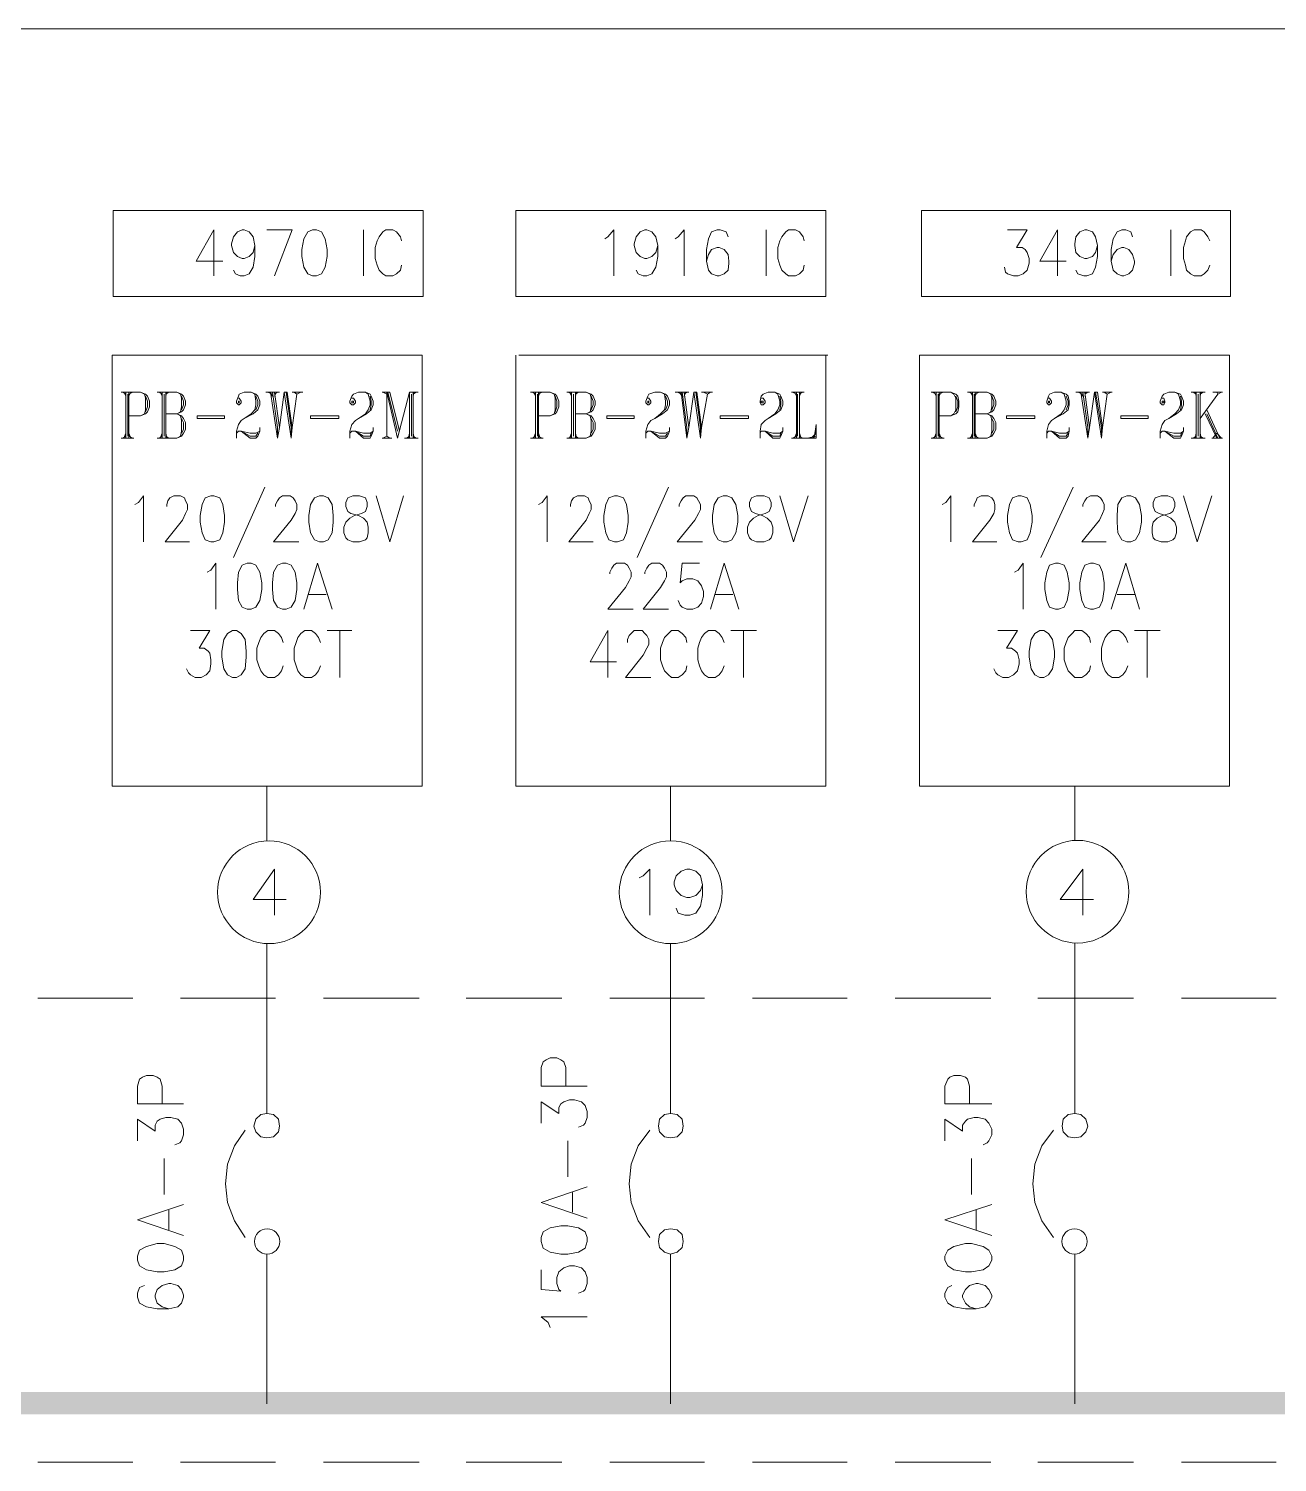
# Model space of a CAD drawing. Header units: inches. Extents: x 0.9 to 46, y 0.8 to 32.4.
# Drawn here: x 5.384 to 7.513, y 14.145 to 16.59 of the extents above; entities that cross this region are included whole.
import ezdxf

# ---------------------------------------------------------------- set-up
doc = ezdxf.new("R2010")
doc.units = ezdxf.units.IN
doc.header["$MEASUREMENT"] = 0
doc.layers.add('PDF_Geometry', color=7, linetype='Continuous')
doc.layers.add('PDF_Solid Fills', color=7, linetype='Continuous')

msp = doc.modelspace()

# ---------------------------------------------------------------- linework, layer by layer
at = {"layer": 'PDF_Geometry', "color": 8, "lineweight": 20, "true_color": 0x808080}
msp.add_lwpolyline([(41.7374, 16.5897), (2.7, 16.5897)], dxfattribs=at)
at = {"layer": 'PDF_Geometry', "lineweight": 9}
for points in [[(5.5282, 16.2797), (6.0566, 16.2797), (6.0566, 16.1331), (5.5282, 16.1331)], [(6.2149, 16.2797), (6.7432, 16.2797), (6.7432, 16.1331), (6.2149, 16.1331)], [(6.9065, 16.2797), (7.4332, 16.2797), (7.4332, 16.1331), (6.9065, 16.1331)], [(5.8682, 16.2464), (5.8599, 16.243), (5.8532, 16.2314), (5.8499, 16.213), (5.8499, 16.2014), (5.8532, 16.183), (5.8599, 16.1714), (5.8682, 16.1681), (5.8749, 16.1681), (5.8832, 16.1714), (5.8899, 16.183), (5.8932, 16.2014), (5.8932, 16.213), (5.8899, 16.2314), (5.8832, 16.243), (5.8749, 16.2464)], [(5.5266, 16.033), (5.5266, 15.2981), (6.0549, 15.2981), (6.0549, 16.033)], [(6.9032, 16.033), (6.9032, 15.2981), (7.4315, 15.2981), (7.4315, 16.033)], [(5.7416, 15.9514), (5.7432, 15.9514), (5.7432, 15.9547), (5.7416, 15.9547)], [(5.9349, 15.9514), (5.9382, 15.9514), (5.9382, 15.9547), (5.9349, 15.9547)], [(6.4399, 15.9514), (6.4415, 15.9514), (6.4415, 15.9547), (6.4399, 15.9547)], [(6.6332, 15.9514), (6.6365, 15.9514), (6.6365, 15.9547), (6.6332, 15.9547)], [(7.1232, 15.9514), (7.1249, 15.9514), (7.1249, 15.9547), (7.1232, 15.9547)], [(7.3166, 15.9514), (7.3199, 15.9514), (7.3199, 15.9547), (7.3166, 15.9547)], [(5.7182, 15.9247), (5.6716, 15.9247), (5.6716, 15.9297), (5.7182, 15.9297)], [(5.9132, 15.9247), (5.8649, 15.9247), (5.8649, 15.9297), (5.9132, 15.9297)], [(6.4166, 15.9247), (6.3699, 15.9247), (6.3699, 15.9297), (6.4166, 15.9297)], [(6.6115, 15.9247), (6.5632, 15.9247), (6.5632, 15.9297), (6.6115, 15.9297)], [(7.0999, 15.9247), (7.0515, 15.9247), (7.0515, 15.9297), (7.0999, 15.9297)], [(7.2932, 15.9247), (7.2465, 15.9247), (7.2465, 15.9297), (7.2932, 15.9297)], [(5.6949, 15.793), (5.6849, 15.7897), (5.6799, 15.778), (5.6766, 15.7597), (5.6766, 15.748), (5.6799, 15.7297), (5.6849, 15.7181), (5.6949, 15.7147), (5.6999, 15.7147), (5.7099, 15.7181), (5.7149, 15.7297), (5.7182, 15.748), (5.7182, 15.7597), (5.7149, 15.778), (5.7099, 15.7897), (5.6999, 15.793)], [(5.8799, 15.793), (5.8716, 15.7897), (5.8649, 15.778), (5.8616, 15.7597), (5.8616, 15.748), (5.8649, 15.7297), (5.8716, 15.7181), (5.8799, 15.7147), (5.8866, 15.7147), (5.8949, 15.7181), (5.9016, 15.7297), (5.9032, 15.748), (5.9032, 15.7597), (5.9016, 15.778), (5.8949, 15.7897), (5.8866, 15.793)], [(5.9366, 15.793), (5.9282, 15.7897), (5.9249, 15.7814), (5.9249, 15.7747), (5.9282, 15.7664), (5.9332, 15.763), (5.9466, 15.7597), (5.9549, 15.7547), (5.9615, 15.748), (5.9632, 15.7397), (5.9632, 15.7297), (5.9615, 15.7214), (5.9582, 15.7181), (5.9482, 15.7147), (5.9366, 15.7147), (5.9282, 15.7181), (5.9249, 15.7214), (5.9216, 15.7297), (5.9216, 15.7397), (5.9249, 15.748), (5.9316, 15.7547), (5.9399, 15.7597), (5.9516, 15.763), (5.9582, 15.7664), (5.9615, 15.7747), (5.9615, 15.7814), (5.9582, 15.7897), (5.9482, 15.793)], [(6.3832, 15.793), (6.3732, 15.7897), (6.3682, 15.778), (6.3649, 15.7597), (6.3649, 15.748), (6.3682, 15.7297), (6.3732, 15.7181), (6.3832, 15.7147), (6.3882, 15.7147), (6.3982, 15.7181), (6.4032, 15.7297), (6.4065, 15.748), (6.4065, 15.7597), (6.4032, 15.778), (6.3982, 15.7897), (6.3882, 15.793)], [(6.5682, 15.793), (6.5599, 15.7897), (6.5532, 15.778), (6.5499, 15.7597), (6.5499, 15.748), (6.5532, 15.7297), (6.5599, 15.7181), (6.5682, 15.7147), (6.5749, 15.7147), (6.5832, 15.7181), (6.5899, 15.7297), (6.5932, 15.748), (6.5932, 15.7597), (6.5899, 15.778), (6.5832, 15.7897), (6.5749, 15.793)], [(6.6249, 15.793), (6.6165, 15.7897), (6.6132, 15.7814), (6.6132, 15.7747), (6.6165, 15.7664), (6.6232, 15.763), (6.6349, 15.7597), (6.6432, 15.7547), (6.6499, 15.748), (6.6532, 15.7397), (6.6532, 15.7297), (6.6499, 15.7214), (6.6465, 15.7181), (6.6382, 15.7147), (6.6249, 15.7147), (6.6165, 15.7181), (6.6132, 15.7214), (6.6099, 15.7297), (6.6099, 15.7397), (6.6132, 15.748), (6.6199, 15.7547), (6.6282, 15.7597), (6.6399, 15.763), (6.6465, 15.7664), (6.6499, 15.7747), (6.6499, 15.7814), (6.6465, 15.7897), (6.6382, 15.793)], [(7.0715, 15.793), (7.0615, 15.7897), (7.0566, 15.778), (7.0532, 15.7597), (7.0532, 15.748), (7.0566, 15.7297), (7.0615, 15.7181), (7.0715, 15.7147), (7.0765, 15.7147), (7.0865, 15.7181), (7.0916, 15.7297), (7.0949, 15.748), (7.0949, 15.7597), (7.0916, 15.778), (7.0865, 15.7897), (7.0765, 15.793)], [(7.2565, 15.793), (7.2482, 15.7897), (7.2415, 15.778), (7.2399, 15.7597), (7.2399, 15.748), (7.2415, 15.7297), (7.2482, 15.7181), (7.2565, 15.7147), (7.2632, 15.7147), (7.2715, 15.7181), (7.2782, 15.7297), (7.2815, 15.748), (7.2815, 15.7597), (7.2782, 15.778), (7.2715, 15.7897), (7.2632, 15.793)], [(7.3149, 15.793), (7.3049, 15.7897), (7.3015, 15.7814), (7.3015, 15.7747), (7.3049, 15.7664), (7.3115, 15.763), (7.3232, 15.7597), (7.3315, 15.7547), (7.3382, 15.748), (7.3415, 15.7397), (7.3415, 15.7297), (7.3382, 15.7214), (7.3349, 15.7181), (7.3265, 15.7147), (7.3149, 15.7147), (7.3049, 15.7181), (7.3015, 15.7214), (7.2999, 15.7297), (7.2999, 15.7397), (7.3015, 15.748), (7.3082, 15.7547), (7.3166, 15.7597), (7.3299, 15.763), (7.3349, 15.7664), (7.3382, 15.7747), (7.3382, 15.7814), (7.3349, 15.7897), (7.3265, 15.793)], [(5.7566, 15.678), (5.7482, 15.6747), (5.7416, 15.6631), (5.7399, 15.6447), (5.7399, 15.6331), (5.7416, 15.6147), (5.7482, 15.603), (5.7566, 15.5997), (5.7632, 15.5997), (5.7716, 15.603), (5.7783, 15.6147), (5.7816, 15.6331), (5.7816, 15.6447), (5.7783, 15.6631), (5.7716, 15.6747), (5.7632, 15.678)], [(5.8166, 15.678), (5.8082, 15.6747), (5.8016, 15.6631), (5.7999, 15.6447), (5.7999, 15.6331), (5.8016, 15.6147), (5.8082, 15.603), (5.8166, 15.5997), (5.8232, 15.5997), (5.8316, 15.603), (5.8382, 15.6147), (5.8416, 15.6331), (5.8416, 15.6447), (5.8382, 15.6631), (5.8316, 15.6747), (5.8232, 15.678)], [(7.1349, 15.678), (7.1249, 15.6747), (7.1199, 15.6631), (7.1165, 15.6447), (7.1165, 15.6331), (7.1199, 15.6147), (7.1249, 15.603), (7.1349, 15.5997), (7.1399, 15.5997), (7.1499, 15.603), (7.1549, 15.6147), (7.1582, 15.6331), (7.1582, 15.6447), (7.1549, 15.6631), (7.1499, 15.6747), (7.1399, 15.678)], [(7.1949, 15.678), (7.1849, 15.6747), (7.1799, 15.6631), (7.1766, 15.6447), (7.1766, 15.6331), (7.1799, 15.6147), (7.1849, 15.603), (7.1949, 15.5997), (7.1999, 15.5997), (7.2099, 15.603), (7.2149, 15.6147), (7.2182, 15.6331), (7.2182, 15.6447), (7.2149, 15.6631), (7.2099, 15.6747), (7.1999, 15.678)], [(5.7316, 15.5631), (5.7232, 15.5581), (5.7166, 15.5481), (5.7132, 15.5281), (5.7132, 15.518), (5.7166, 15.498), (5.7232, 15.488), (5.7316, 15.483), (5.7382, 15.483), (5.7466, 15.488), (5.7532, 15.498), (5.7549, 15.518), (5.7549, 15.5281), (5.7532, 15.5481), (5.7466, 15.5581), (5.7382, 15.5631)], [(7.1082, 15.5631), (7.0999, 15.5581), (7.0932, 15.5481), (7.0899, 15.5281), (7.0899, 15.518), (7.0932, 15.498), (7.0999, 15.488), (7.1082, 15.483), (7.1149, 15.483), (7.1232, 15.488), (7.1299, 15.498), (7.1332, 15.518), (7.1332, 15.5281), (7.1299, 15.5481), (7.1232, 15.5581), (7.1149, 15.5631)], [(5.7899, 14.7397), (5.7799, 14.7381), (5.7716, 14.7297), (5.7682, 14.7181), (5.7716, 14.7081), (5.7799, 14.6997), (5.7899, 14.6981), (5.8016, 14.6997), (5.8099, 14.7081), (5.8116, 14.7181), (5.8099, 14.7297), (5.8016, 14.7381)], [(6.4782, 14.7397), (6.4682, 14.7381), (6.4599, 14.7297), (6.4582, 14.7181), (6.4599, 14.7081), (6.4682, 14.6997), (6.4782, 14.6981), (6.4899, 14.6997), (6.4982, 14.7081), (6.4999, 14.7181), (6.4982, 14.7297), (6.4899, 14.7381)], [(7.1682, 14.7397), (7.1565, 14.7381), (7.1482, 14.7297), (7.1465, 14.7181), (7.1482, 14.7081), (7.1565, 14.6997), (7.1682, 14.6981), (7.1782, 14.6997), (7.1865, 14.7081), (7.1899, 14.7181), (7.1865, 14.7297), (7.1782, 14.7381)], [(6.2582, 14.5214), (6.2616, 14.5097), (6.2732, 14.5031), (6.2915, 14.4997), (6.3032, 14.4997), (6.3215, 14.5031), (6.3332, 14.5097), (6.3365, 14.5214), (6.3365, 14.5281), (6.3332, 14.5381), (6.3215, 14.5447), (6.3032, 14.5481), (6.2915, 14.5481), (6.2732, 14.5447), (6.2616, 14.5381), (6.2582, 14.5281)], [(6.4782, 14.5431), (6.4682, 14.5414), (6.4599, 14.5331), (6.4582, 14.5214), (6.4599, 14.5114), (6.4682, 14.5031), (6.4782, 14.4997), (6.4899, 14.5031), (6.4982, 14.5114), (6.4999, 14.5214), (6.4982, 14.5331), (6.4899, 14.5414)], [(5.5699, 14.4898), (5.5732, 14.4797), (5.5849, 14.4731), (5.6032, 14.4697), (5.6149, 14.4697), (5.6332, 14.4731), (5.6449, 14.4797), (5.6482, 14.4898), (5.6482, 14.4964), (5.6449, 14.5064), (5.6332, 14.5131), (5.6149, 14.5181), (5.6032, 14.5181), (5.5849, 14.5131), (5.5732, 14.5064), (5.5699, 14.4964)], [(6.9465, 14.4898), (6.9516, 14.4797), (6.9615, 14.4731), (6.9815, 14.4697), (6.9915, 14.4697), (7.0115, 14.4731), (7.0215, 14.4797), (7.0266, 14.4898), (7.0266, 14.4964), (7.0215, 14.5064), (7.0115, 14.5131), (6.9915, 14.5181), (6.9815, 14.5181), (6.9615, 14.5131), (6.9516, 14.5064), (6.9465, 14.4964)]]:
    msp.add_lwpolyline(points, close=True, dxfattribs=at)
for points in [[(5.6999, 16.1681), (5.6999, 16.2464), (5.6699, 16.193), (5.7149, 16.193)], [(5.7699, 16.2197), (5.7666, 16.208), (5.7599, 16.2014), (5.7516, 16.198), (5.7482, 16.198), (5.7399, 16.2014), (5.7332, 16.208), (5.7299, 16.2197), (5.7299, 16.223), (5.7332, 16.2347), (5.7399, 16.243), (5.7482, 16.2464), (5.7516, 16.2464), (5.7599, 16.243), (5.7666, 16.2347), (5.7699, 16.2197), (5.7699, 16.2014), (5.7666, 16.183), (5.7599, 16.1714), (5.7516, 16.1681), (5.7449, 16.1681), (5.7365, 16.1714), (5.7332, 16.178)], [(5.8032, 16.1681), (5.8332, 16.2464), (5.7899, 16.2464)], [(5.9549, 16.2464), (5.9549, 16.1681)], [(6.0199, 16.228), (6.0182, 16.2347), (6.0115, 16.243), (6.0049, 16.2464), (5.9932, 16.2464), (5.9882, 16.243), (5.9816, 16.2347), (5.9782, 16.228), (5.9749, 16.2164), (5.9749, 16.198), (5.9782, 16.1864), (5.9816, 16.178), (5.9882, 16.1714), (5.9932, 16.1681), (6.0049, 16.1681), (6.0115, 16.1714), (6.0182, 16.178), (6.0199, 16.1864)], [(6.3666, 16.2314), (6.3716, 16.2347), (6.3816, 16.2464), (6.3816, 16.1681)], [(6.4566, 16.2197), (6.4532, 16.208), (6.4465, 16.2014), (6.4382, 16.198), (6.4349, 16.198), (6.4265, 16.2014), (6.4199, 16.208), (6.4166, 16.2197), (6.4166, 16.223), (6.4199, 16.2347), (6.4265, 16.243), (6.4349, 16.2464), (6.4382, 16.2464), (6.4465, 16.243), (6.4532, 16.2347), (6.4566, 16.2197), (6.4566, 16.2014), (6.4532, 16.183), (6.4465, 16.1714), (6.4382, 16.1681), (6.4316, 16.1681), (6.4232, 16.1714), (6.4199, 16.178)], [(6.4866, 16.2314), (6.4916, 16.2347), (6.5016, 16.2464), (6.5016, 16.1681)], [(6.5766, 16.2347), (6.5732, 16.243), (6.5632, 16.2464), (6.5582, 16.2464), (6.5482, 16.243), (6.5432, 16.2314), (6.5399, 16.213), (6.5399, 16.193), (6.5432, 16.178), (6.5482, 16.1714), (6.5582, 16.1681), (6.5615, 16.1681), (6.5699, 16.1714), (6.5766, 16.178), (6.5782, 16.1897), (6.5782, 16.193), (6.5766, 16.2047), (6.5699, 16.213), (6.5615, 16.2164), (6.5582, 16.2164), (6.5482, 16.213), (6.5432, 16.2047), (6.5399, 16.193)], [(6.6416, 16.2464), (6.6416, 16.1681)], [(6.7065, 16.228), (6.7049, 16.2347), (6.6982, 16.243), (6.6916, 16.2464), (6.6799, 16.2464), (6.6749, 16.243), (6.6682, 16.2347), (6.6649, 16.228), (6.6616, 16.2164), (6.6616, 16.198), (6.6649, 16.1864), (6.6682, 16.178), (6.6749, 16.1714), (6.6799, 16.1681), (6.6916, 16.1681), (6.6982, 16.1714), (6.7049, 16.178), (6.7065, 16.1864)], [(7.0532, 16.2464), (7.0865, 16.2464), (7.0682, 16.2164), (7.0782, 16.2164), (7.0832, 16.213), (7.0865, 16.208), (7.0899, 16.198), (7.0899, 16.1897), (7.0865, 16.178), (7.0799, 16.1714), (7.0715, 16.1681), (7.0632, 16.1681), (7.0532, 16.1714), (7.0499, 16.1747), (7.0482, 16.183)], [(7.1382, 16.1681), (7.1382, 16.2464), (7.1082, 16.193), (7.1532, 16.193)], [(7.2065, 16.2197), (7.2032, 16.208), (7.1982, 16.2014), (7.1882, 16.198), (7.1849, 16.198), (7.1766, 16.2014), (7.1699, 16.208), (7.1682, 16.2197), (7.1682, 16.223), (7.1699, 16.2347), (7.1766, 16.243), (7.1849, 16.2464), (7.1882, 16.2464), (7.1982, 16.243), (7.2032, 16.2347), (7.2065, 16.2197), (7.2065, 16.2014), (7.2032, 16.183), (7.1982, 16.1714), (7.1882, 16.1681), (7.1832, 16.1681), (7.1732, 16.1714), (7.1699, 16.178)], [(7.2665, 16.2347), (7.2632, 16.243), (7.2549, 16.2464), (7.2482, 16.2464), (7.2399, 16.243), (7.2332, 16.2314), (7.2299, 16.213), (7.2299, 16.193), (7.2332, 16.178), (7.2399, 16.1714), (7.2482, 16.1681), (7.2515, 16.1681), (7.2599, 16.1714), (7.2665, 16.178), (7.2699, 16.1897), (7.2699, 16.193), (7.2665, 16.2047), (7.2599, 16.213), (7.2515, 16.2164), (7.2482, 16.2164), (7.2399, 16.213), (7.2332, 16.2047), (7.2299, 16.193)], [(7.3315, 16.2464), (7.3315, 16.1681)], [(7.3982, 16.228), (7.3949, 16.2347), (7.3882, 16.243), (7.3832, 16.2464), (7.3715, 16.2464), (7.3649, 16.243), (7.3582, 16.2347), (7.3565, 16.228), (7.3532, 16.2164), (7.3532, 16.198), (7.3565, 16.1864), (7.3582, 16.178), (7.3649, 16.1714), (7.3715, 16.1681), (7.3832, 16.1681), (7.3882, 16.1714), (7.3949, 16.178), (7.3982, 16.1864)], [(6.7432, 16.033), (6.7432, 15.2981), (6.2149, 15.2981), (6.2149, 16.033)], [(6.7466, 16.033), (6.2199, 16.033)], [(5.5416, 15.9697), (5.5749, 15.9697), (5.5832, 15.9664), (5.5866, 15.9631), (5.5899, 15.9547), (5.5899, 15.9447), (5.5866, 15.9364), (5.5832, 15.933), (5.5749, 15.9297), (5.5549, 15.9297)], [(5.5449, 15.9697), (5.5499, 15.9664)], [(5.5466, 15.9697), (5.5499, 15.9631)], [(5.5499, 15.9697), (5.5499, 15.8914)], [(5.5533, 15.9664), (5.5533, 15.8947)], [(5.5549, 15.9697), (5.5549, 15.8914)], [(5.5582, 15.9697), (5.5549, 15.9631)], [(5.5616, 15.9697), (5.5549, 15.9664)], [(5.5749, 15.9697), (5.5816, 15.9664), (5.5832, 15.9597), (5.5832, 15.9397), (5.5816, 15.933), (5.5749, 15.9297)], [(5.6032, 15.9697), (5.6366, 15.9697), (5.6449, 15.9664), (5.6482, 15.9631), (5.6516, 15.9547), (5.6516, 15.948), (5.6482, 15.9397), (5.6449, 15.9364), (5.6366, 15.933), (5.6449, 15.9297), (5.6482, 15.9247), (5.6516, 15.918), (5.6516, 15.9064), (5.6482, 15.8997), (5.6449, 15.8947), (5.6366, 15.8914), (5.6032, 15.8914)], [(5.6066, 15.9697), (5.6116, 15.9664)], [(5.6082, 15.9697), (5.6116, 15.9631)], [(5.6116, 15.9697), (5.6116, 15.8914)], [(5.6149, 15.9664), (5.6149, 15.8947)], [(5.6182, 15.9697), (5.6182, 15.8914)], [(5.6366, 15.9697), (5.6432, 15.9664), (5.6449, 15.9597), (5.6449, 15.9447), (5.6432, 15.9364), (5.6366, 15.933), (5.6182, 15.933)], [(5.6199, 15.9697), (5.6182, 15.9631)], [(5.6232, 15.9697), (5.6182, 15.9664)], [(5.7416, 15.9597), (5.7432, 15.9597), (5.7466, 15.9547), (5.7466, 15.9514), (5.7432, 15.948), (5.7416, 15.948), (5.7382, 15.9514), (5.7382, 15.9547), (5.7416, 15.9631), (5.7432, 15.9664), (5.7516, 15.9697), (5.7632, 15.9697), (5.7716, 15.9664), (5.7749, 15.9631), (5.7783, 15.9547), (5.7783, 15.948), (5.7749, 15.9397), (5.7666, 15.933), (5.7516, 15.9247), (5.7466, 15.9214), (5.7416, 15.9147), (5.7382, 15.903), (5.7382, 15.8914)], [(5.7632, 15.9697), (5.7699, 15.9664), (5.7716, 15.9547), (5.7716, 15.948), (5.7699, 15.9397), (5.7632, 15.933), (5.7516, 15.9247)], [(5.7882, 15.9697), (5.8116, 15.9697)], [(5.7916, 15.9697), (5.7999, 15.9664)], [(5.7949, 15.9697), (5.7999, 15.9631)], [(5.7966, 15.9697), (5.8082, 15.8914), (5.8082, 15.9097), (5.7999, 15.9697)], [(5.8032, 15.9697), (5.8116, 15.9097), (5.8199, 15.9697), (5.8316, 15.8914), (5.8316, 15.9097), (5.8232, 15.9697)], [(5.8066, 15.9697), (5.8032, 15.9631)], [(5.8082, 15.9697), (5.8032, 15.9664)], [(5.8199, 15.9697), (5.8249, 15.9697), (5.8332, 15.9097), (5.8416, 15.9664)], [(5.8332, 15.9697), (5.8516, 15.9697)], [(5.8366, 15.9697), (5.8416, 15.9664), (5.8482, 15.9697)], [(5.9349, 15.9597), (5.9382, 15.9597), (5.9416, 15.9547), (5.9416, 15.9514), (5.9382, 15.948), (5.9349, 15.948), (5.9316, 15.9514), (5.9316, 15.9547), (5.9349, 15.9631), (5.9382, 15.9664), (5.9466, 15.9697), (5.9582, 15.9697), (5.9666, 15.9664), (5.9682, 15.9631), (5.9716, 15.9547), (5.9716, 15.948), (5.9682, 15.9397), (5.9599, 15.933), (5.9466, 15.9247), (5.9416, 15.9214), (5.9349, 15.9147), (5.9316, 15.903), (5.9316, 15.8914)], [(5.9582, 15.9697), (5.9632, 15.9664), (5.9666, 15.9547), (5.9666, 15.948), (5.9632, 15.9397), (5.9582, 15.933), (5.9466, 15.9247)], [(5.9866, 15.9697), (5.9999, 15.9697), (6.0166, 15.903)], [(5.9882, 15.9697), (5.9949, 15.9664)], [(5.9949, 15.8947), (5.9949, 15.9697), (6.0132, 15.8914), (6.0332, 15.9697), (6.0332, 15.8914)], [(5.9965, 15.9697), (6.0132, 15.903)], [(6.0332, 15.9697), (6.0482, 15.9697)], [(6.0366, 15.9664), (6.0366, 15.8947)], [(6.0399, 15.9697), (6.0399, 15.8914)], [(6.0416, 15.9697), (6.0399, 15.9631)], [(6.0449, 15.9697), (6.0399, 15.9664)], [(6.2399, 15.9697), (6.2732, 15.9697), (6.2816, 15.9664), (6.2849, 15.9631), (6.2882, 15.9547), (6.2882, 15.9447), (6.2849, 15.9364), (6.2816, 15.933), (6.2732, 15.9297), (6.2532, 15.9297)], [(6.2432, 15.9697), (6.2482, 15.9664)], [(6.2449, 15.9697), (6.2482, 15.9631)], [(6.2482, 15.9697), (6.2482, 15.8914)], [(6.2515, 15.9664), (6.2515, 15.8947)], [(6.2532, 15.9697), (6.2532, 15.8914)], [(6.2565, 15.9697), (6.2532, 15.9631)], [(6.2599, 15.9697), (6.2532, 15.9664)], [(6.2732, 15.9697), (6.2799, 15.9664), (6.2816, 15.9597), (6.2816, 15.9397), (6.2799, 15.933), (6.2732, 15.9297)], [(6.3015, 15.9697), (6.3349, 15.9697), (6.3432, 15.9664), (6.3466, 15.9631), (6.3499, 15.9547), (6.3499, 15.948), (6.3466, 15.9397), (6.3432, 15.9364), (6.3349, 15.933), (6.3432, 15.9297), (6.3466, 15.9247), (6.3499, 15.918), (6.3499, 15.9064), (6.3466, 15.8997), (6.3432, 15.8947), (6.3349, 15.8914), (6.3015, 15.8914)], [(6.3049, 15.9697), (6.3099, 15.9664)], [(6.3065, 15.9697), (6.3099, 15.9631)], [(6.3099, 15.9697), (6.3099, 15.8914)], [(6.3132, 15.9664), (6.3132, 15.8947)], [(6.3166, 15.9697), (6.3166, 15.8914)], [(6.3349, 15.9697), (6.3415, 15.9664), (6.3432, 15.9597), (6.3432, 15.9447), (6.3415, 15.9364), (6.3349, 15.933), (6.3166, 15.933)], [(6.3182, 15.9697), (6.3166, 15.9631)], [(6.3215, 15.9697), (6.3166, 15.9664)], [(6.4399, 15.9597), (6.4415, 15.9597), (6.4449, 15.9547), (6.4449, 15.9514), (6.4415, 15.948), (6.4399, 15.948), (6.4366, 15.9514), (6.4366, 15.9547), (6.4399, 15.9631), (6.4415, 15.9664), (6.4516, 15.9697), (6.4615, 15.9697), (6.4699, 15.9664), (6.4732, 15.9631), (6.4765, 15.9547), (6.4765, 15.948), (6.4732, 15.9397), (6.4649, 15.933), (6.4516, 15.9247), (6.4449, 15.9214), (6.4399, 15.9147), (6.4366, 15.903), (6.4366, 15.8914)], [(6.4615, 15.9697), (6.4682, 15.9664), (6.4699, 15.9547), (6.4699, 15.948), (6.4682, 15.9397), (6.4615, 15.933), (6.4516, 15.9247)], [(6.4866, 15.9697), (6.5099, 15.9697)], [(6.4899, 15.9697), (6.4982, 15.9664)], [(6.4932, 15.9697), (6.4982, 15.9631)], [(6.4965, 15.9697), (6.5065, 15.8914), (6.5065, 15.9097), (6.4982, 15.9697)], [(6.5016, 15.9697), (6.5099, 15.9097), (6.5182, 15.9697), (6.5299, 15.8914), (6.5299, 15.9097), (6.5216, 15.9697)], [(6.5049, 15.9697), (6.5016, 15.9631)], [(6.5065, 15.9697), (6.5016, 15.9664)], [(6.5182, 15.9697), (6.5232, 15.9697), (6.5315, 15.9097), (6.5416, 15.9664)], [(6.5315, 15.9697), (6.5499, 15.9697)], [(6.5349, 15.9697), (6.5416, 15.9664), (6.5465, 15.9697)], [(6.6332, 15.9597), (6.6365, 15.9597), (6.6399, 15.9547), (6.6399, 15.9514), (6.6365, 15.948), (6.6332, 15.948), (6.6315, 15.9514), (6.6315, 15.9547), (6.6332, 15.9631), (6.6365, 15.9664), (6.6449, 15.9697), (6.6566, 15.9697), (6.6649, 15.9664), (6.6665, 15.9631), (6.6699, 15.9547), (6.6699, 15.948), (6.6665, 15.9397), (6.6582, 15.933), (6.6449, 15.9247), (6.6399, 15.9214), (6.6332, 15.9147), (6.6315, 15.903), (6.6315, 15.8914)], [(6.6566, 15.9697), (6.6616, 15.9664), (6.6649, 15.9547), (6.6649, 15.948), (6.6616, 15.9397), (6.6566, 15.933), (6.6449, 15.9247)], [(6.6849, 15.9697), (6.7065, 15.9697)], [(6.6865, 15.9697), (6.6932, 15.9664)], [(6.6899, 15.9697), (6.6932, 15.9631)], [(6.6932, 15.9697), (6.6932, 15.8914)], [(6.6949, 15.9664), (6.6949, 15.8947)], [(6.6982, 15.9697), (6.6982, 15.8914)], [(6.7015, 15.9697), (6.6982, 15.9631)], [(6.7032, 15.9697), (6.6982, 15.9664)], [(6.9232, 15.9697), (6.9565, 15.9697), (6.9649, 15.9664), (6.9682, 15.9631), (6.9699, 15.9547), (6.9699, 15.9447), (6.9682, 15.9364), (6.9649, 15.933), (6.9565, 15.9297), (6.9365, 15.9297)], [(6.9249, 15.9697), (6.9315, 15.9664)], [(6.9282, 15.9697), (6.9315, 15.9631)], [(6.9315, 15.9697), (6.9315, 15.8914)], [(6.9349, 15.9664), (6.9349, 15.8947)], [(6.9365, 15.9697), (6.9365, 15.8914)], [(6.9399, 15.9697), (6.9365, 15.9631)], [(6.9432, 15.9697), (6.9365, 15.9664)], [(6.9565, 15.9697), (6.9615, 15.9664), (6.9649, 15.9597), (6.9649, 15.9397), (6.9615, 15.933), (6.9565, 15.9297)], [(6.9849, 15.9697), (7.0182, 15.9697), (7.0266, 15.9664), (7.0299, 15.9631), (7.0332, 15.9547), (7.0332, 15.948), (7.0299, 15.9397), (7.0266, 15.9364), (7.0182, 15.933), (7.0266, 15.9297), (7.0299, 15.9247), (7.0332, 15.918), (7.0332, 15.9064), (7.0299, 15.8997), (7.0266, 15.8947), (7.0182, 15.8914), (6.9849, 15.8914)], [(6.9882, 15.9697), (6.9932, 15.9664)], [(6.9899, 15.9697), (6.9932, 15.9631)], [(6.9932, 15.9697), (6.9932, 15.8914)], [(6.9965, 15.9664), (6.9965, 15.8947)], [(6.9982, 15.9697), (6.9982, 15.8914)], [(7.0182, 15.9697), (7.0249, 15.9664), (7.0266, 15.9597), (7.0266, 15.9447), (7.0249, 15.9364), (7.0182, 15.933), (6.9982, 15.933)], [(7.0015, 15.9697), (6.9982, 15.9631)], [(7.0049, 15.9697), (6.9982, 15.9664)], [(7.1232, 15.9597), (7.1249, 15.9597), (7.1282, 15.9547), (7.1282, 15.9514), (7.1249, 15.948), (7.1232, 15.948), (7.1199, 15.9514), (7.1199, 15.9547), (7.1232, 15.9631), (7.1249, 15.9664), (7.1332, 15.9697), (7.1449, 15.9697), (7.1532, 15.9664), (7.1565, 15.9631), (7.1582, 15.9547), (7.1582, 15.948), (7.1565, 15.9397), (7.1482, 15.933), (7.1332, 15.9247), (7.1282, 15.9214), (7.1232, 15.9147), (7.1199, 15.903), (7.1199, 15.8914)], [(7.1449, 15.9697), (7.1499, 15.9664), (7.1532, 15.9547), (7.1532, 15.948), (7.1499, 15.9397), (7.1449, 15.933), (7.1332, 15.9247)], [(7.1699, 15.9697), (7.1932, 15.9697)], [(7.1732, 15.9697), (7.1815, 15.9664)], [(7.1766, 15.9697), (7.1815, 15.9631)], [(7.1782, 15.9697), (7.1899, 15.8914), (7.1899, 15.9097), (7.1815, 15.9697)], [(7.1849, 15.9697), (7.1932, 15.9097), (7.2015, 15.9697), (7.2132, 15.8914), (7.2132, 15.9097), (7.2032, 15.9697)], [(7.1865, 15.9697), (7.1849, 15.9631)], [(7.1899, 15.9697), (7.1849, 15.9664)], [(7.2015, 15.9697), (7.2065, 15.9697), (7.2149, 15.9097), (7.2232, 15.9664)], [(7.2149, 15.9697), (7.2316, 15.9697)], [(7.2182, 15.9697), (7.2232, 15.9664), (7.2299, 15.9697)], [(7.3166, 15.9597), (7.3199, 15.9597), (7.3215, 15.9547), (7.3215, 15.9514), (7.3199, 15.948), (7.3166, 15.948), (7.3132, 15.9514), (7.3132, 15.9547), (7.3166, 15.9631), (7.3199, 15.9664), (7.3282, 15.9697), (7.3382, 15.9697), (7.3482, 15.9664), (7.3499, 15.9631), (7.3532, 15.9547), (7.3532, 15.948), (7.3499, 15.9397), (7.3415, 15.933), (7.3282, 15.9247), (7.3215, 15.9214), (7.3166, 15.9147), (7.3132, 15.903), (7.3132, 15.8914)], [(7.3382, 15.9697), (7.3449, 15.9664), (7.3482, 15.9547), (7.3482, 15.948), (7.3449, 15.9397), (7.3382, 15.933), (7.3282, 15.9247)], [(7.3665, 15.9697), (7.3899, 15.9697)], [(7.3699, 15.9697), (7.3749, 15.9664)], [(7.3732, 15.9697), (7.3749, 15.9631)], [(7.3749, 15.9697), (7.3749, 15.8914)], [(7.3782, 15.9664), (7.3782, 15.8947)], [(7.3815, 15.9697), (7.3815, 15.8914)], [(7.3832, 15.9697), (7.3815, 15.9631)], [(7.3865, 15.9697), (7.3815, 15.9664)], [(7.4115, 15.9664), (7.3815, 15.9247)], [(7.4032, 15.9697), (7.4199, 15.9697)], [(7.4099, 15.9697), (7.4115, 15.9664), (7.4182, 15.9697)], [(5.5832, 15.9631), (5.5866, 15.9547), (5.5866, 15.9447), (5.5832, 15.9364)], [(5.6449, 15.9631), (5.6482, 15.9547), (5.6482, 15.948), (5.6449, 15.9397)], [(5.7716, 15.9631), (5.7749, 15.9547), (5.7749, 15.948), (5.7716, 15.9397)], [(5.9666, 15.9631), (5.9682, 15.9547), (5.9682, 15.948), (5.9666, 15.9397)], [(6.2816, 15.9631), (6.2849, 15.9547), (6.2849, 15.9447), (6.2816, 15.9364)], [(6.3432, 15.9631), (6.3466, 15.9547), (6.3466, 15.948), (6.3432, 15.9397)], [(6.4699, 15.9631), (6.4732, 15.9547), (6.4732, 15.948), (6.4699, 15.9397)], [(6.6649, 15.9631), (6.6665, 15.9547), (6.6665, 15.948), (6.6649, 15.9397)], [(6.9649, 15.9631), (6.9682, 15.9547), (6.9682, 15.9447), (6.9649, 15.9364)], [(7.0266, 15.9631), (7.0299, 15.9547), (7.0299, 15.948), (7.0266, 15.9397)], [(7.1532, 15.9631), (7.1565, 15.9547), (7.1565, 15.948), (7.1532, 15.9397)], [(7.3482, 15.9631), (7.3499, 15.9547), (7.3499, 15.948), (7.3482, 15.9397)], [(5.6366, 15.933), (5.6432, 15.9297), (5.6449, 15.9214), (5.6449, 15.903), (5.6432, 15.8947), (5.6366, 15.8914)], [(5.6449, 15.9247), (5.6482, 15.918), (5.6482, 15.9064), (5.6449, 15.8997)], [(6.3349, 15.933), (6.3415, 15.9297), (6.3432, 15.9214), (6.3432, 15.903), (6.3415, 15.8947), (6.3349, 15.8914)], [(6.3432, 15.9247), (6.3466, 15.918), (6.3466, 15.9064), (6.3432, 15.8997)], [(7.0182, 15.933), (7.0249, 15.9297), (7.0266, 15.9214), (7.0266, 15.903), (7.0249, 15.8947), (7.0182, 15.8914)], [(7.0266, 15.9247), (7.0299, 15.918), (7.0299, 15.9064), (7.0266, 15.8997)], [(7.3899, 15.933), (7.4099, 15.8914)], [(7.3932, 15.9397), (7.4149, 15.8914)], [(7.3932, 15.933), (7.4115, 15.8914)], [(5.5499, 15.8947), (5.5449, 15.8914)], [(5.5499, 15.8997), (5.5466, 15.8914)], [(5.5549, 15.8997), (5.5582, 15.8914)], [(5.5549, 15.8947), (5.5616, 15.8914)], [(5.6116, 15.8947), (5.6066, 15.8914)], [(5.6116, 15.8997), (5.6082, 15.8914)], [(5.6182, 15.8997), (5.6199, 15.8914)], [(5.6182, 15.8947), (5.6232, 15.8914)], [(5.7382, 15.8997), (5.7416, 15.903), (5.7466, 15.903), (5.7616, 15.8997), (5.7716, 15.8997), (5.7783, 15.903)], [(5.7783, 15.9097), (5.7783, 15.903), (5.7749, 15.8947), (5.7716, 15.8914), (5.7616, 15.8914), (5.7466, 15.903), (5.7616, 15.8947), (5.7716, 15.8947), (5.7749, 15.8997)], [(5.8116, 15.9097), (5.8082, 15.8914)], [(5.8332, 15.9097), (5.8316, 15.8914)], [(5.9316, 15.8997), (5.9349, 15.903), (5.9416, 15.903), (5.9549, 15.8997), (5.9666, 15.8997), (5.9716, 15.903)], [(5.9716, 15.9097), (5.9716, 15.903), (5.9682, 15.8947), (5.9666, 15.8914), (5.9549, 15.8914), (5.9416, 15.903), (5.9549, 15.8947), (5.9666, 15.8947), (5.9682, 15.8997)], [(5.9882, 15.8914), (5.9949, 15.8947), (5.9999, 15.8914)], [(6.0332, 15.8947), (6.0282, 15.8914)], [(6.0332, 15.8997), (6.0316, 15.8914)], [(6.0399, 15.8997), (6.0416, 15.8914)], [(6.0399, 15.8947), (6.0449, 15.8914)], [(6.2482, 15.8947), (6.2432, 15.8914)], [(6.2482, 15.8997), (6.2449, 15.8914)], [(6.2532, 15.8997), (6.2565, 15.8914)], [(6.2532, 15.8947), (6.2599, 15.8914)], [(6.3099, 15.8947), (6.3049, 15.8914)], [(6.3099, 15.8997), (6.3065, 15.8914)], [(6.3166, 15.8997), (6.3182, 15.8914)], [(6.3166, 15.8947), (6.3215, 15.8914)], [(6.4366, 15.8997), (6.4399, 15.903), (6.4449, 15.903), (6.4599, 15.8997), (6.4699, 15.8997), (6.4765, 15.903)], [(6.4765, 15.9097), (6.4765, 15.903), (6.4732, 15.8947), (6.4699, 15.8914), (6.4599, 15.8914), (6.4449, 15.903), (6.4599, 15.8947), (6.4699, 15.8947), (6.4732, 15.8997)], [(6.5099, 15.9097), (6.5065, 15.8914)], [(6.5315, 15.9097), (6.5299, 15.8914)], [(6.6315, 15.8997), (6.6332, 15.903), (6.6399, 15.903), (6.6532, 15.8997), (6.6649, 15.8997), (6.6699, 15.903)], [(6.6699, 15.9097), (6.6699, 15.903), (6.6665, 15.8947), (6.6649, 15.8914), (6.6532, 15.8914), (6.6399, 15.903), (6.6532, 15.8947), (6.6649, 15.8947), (6.6665, 15.8997)], [(6.6849, 15.8914), (6.7266, 15.8914), (6.7266, 15.9147), (6.7232, 15.8914)], [(6.6932, 15.8947), (6.6865, 15.8914)], [(6.6932, 15.8997), (6.6899, 15.8914)], [(6.6982, 15.8997), (6.7015, 15.8914)], [(6.6982, 15.8947), (6.7032, 15.8914)], [(6.7116, 15.8914), (6.7266, 15.8947)], [(6.7182, 15.8914), (6.7266, 15.8997)], [(6.7215, 15.8914), (6.7266, 15.903)], [(6.9315, 15.8947), (6.9249, 15.8914)], [(6.9315, 15.8997), (6.9282, 15.8914)], [(6.9365, 15.8997), (6.9399, 15.8914)], [(6.9365, 15.8947), (6.9432, 15.8914)], [(6.9932, 15.8947), (6.9882, 15.8914)], [(6.9932, 15.8997), (6.9899, 15.8914)], [(6.9982, 15.8997), (7.0015, 15.8914)], [(6.9982, 15.8947), (7.0049, 15.8914)], [(7.1199, 15.8997), (7.1232, 15.903), (7.1282, 15.903), (7.1415, 15.8997), (7.1532, 15.8997), (7.1582, 15.903)], [(7.1582, 15.9097), (7.1582, 15.903), (7.1565, 15.8947), (7.1532, 15.8914), (7.1415, 15.8914), (7.1282, 15.903), (7.1415, 15.8947), (7.1532, 15.8947), (7.1565, 15.8997)], [(7.1932, 15.9097), (7.1899, 15.8914)], [(7.2149, 15.9097), (7.2132, 15.8914)], [(7.3132, 15.8997), (7.3166, 15.903), (7.3215, 15.903), (7.3365, 15.8997), (7.3482, 15.8997), (7.3532, 15.903)], [(7.3532, 15.9097), (7.3532, 15.903), (7.3499, 15.8947), (7.3482, 15.8914), (7.3365, 15.8914), (7.3215, 15.903), (7.3365, 15.8947), (7.3482, 15.8947), (7.3499, 15.8997)], [(7.3749, 15.8947), (7.3699, 15.8914)], [(7.3749, 15.8997), (7.3732, 15.8914)], [(7.3815, 15.8997), (7.3832, 15.8914)], [(7.3815, 15.8947), (7.3865, 15.8914)], [(7.4032, 15.8914), (7.4099, 15.8997), (7.4182, 15.8914)], [(5.5416, 15.8914), (5.5632, 15.8914)], [(5.9866, 15.8914), (6.0032, 15.8914)], [(6.0249, 15.8914), (6.0482, 15.8914)], [(6.2399, 15.8914), (6.2616, 15.8914)], [(6.9232, 15.8914), (6.9449, 15.8914)], [(7.3665, 15.8914), (7.3899, 15.8914)], [(7.4015, 15.8914), (7.4199, 15.8914)], [(5.7865, 15.808), (5.7332, 15.688)], [(6.4749, 15.808), (6.4215, 15.688)], [(7.1649, 15.808), (7.1099, 15.688)], [(5.5649, 15.778), (5.5716, 15.7814), (5.5799, 15.793), (5.5799, 15.7147)], [(5.6199, 15.7747), (5.6199, 15.778), (5.6216, 15.7847), (5.6249, 15.7897), (5.6316, 15.793), (5.6432, 15.793), (5.6499, 15.7897), (5.6516, 15.7847), (5.6549, 15.778), (5.6549, 15.7697), (5.6516, 15.763), (5.6466, 15.7514), (5.6166, 15.7147), (5.6582, 15.7147)], [(5.8049, 15.7747), (5.8049, 15.778), (5.8082, 15.7847), (5.8116, 15.7897), (5.8166, 15.793), (5.8299, 15.793), (5.8349, 15.7897), (5.8382, 15.7847), (5.8416, 15.778), (5.8416, 15.7697), (5.8382, 15.763), (5.8316, 15.7514), (5.8016, 15.7147), (5.8449, 15.7147)], [(5.9766, 15.793), (5.9999, 15.7147), (6.0232, 15.793)], [(6.2532, 15.778), (6.2599, 15.7814), (6.2682, 15.793), (6.2682, 15.7147)], [(6.3082, 15.7747), (6.3082, 15.778), (6.3099, 15.7847), (6.3132, 15.7897), (6.3199, 15.793), (6.3316, 15.793), (6.3382, 15.7897), (6.3399, 15.7847), (6.3432, 15.778), (6.3432, 15.7697), (6.3399, 15.763), (6.3349, 15.7514), (6.3049, 15.7147), (6.3466, 15.7147)], [(6.4932, 15.7747), (6.4932, 15.778), (6.4965, 15.7847), (6.4999, 15.7897), (6.5049, 15.793), (6.5182, 15.793), (6.5232, 15.7897), (6.5265, 15.7847), (6.5299, 15.778), (6.5299, 15.7697), (6.5265, 15.763), (6.5199, 15.7514), (6.4899, 15.7147), (6.5332, 15.7147)], [(6.6649, 15.793), (6.6882, 15.7147), (6.7132, 15.793)], [(6.9415, 15.778), (6.9482, 15.7814), (6.9565, 15.793), (6.9565, 15.7147)], [(6.9965, 15.7747), (6.9965, 15.778), (6.9999, 15.7847), (7.0015, 15.7897), (7.0082, 15.793), (7.0199, 15.793), (7.0266, 15.7897), (7.0299, 15.7847), (7.0315, 15.778), (7.0315, 15.7697), (7.0299, 15.763), (7.0232, 15.7514), (6.9932, 15.7147), (7.0349, 15.7147)], [(7.1815, 15.7747), (7.1815, 15.778), (7.1849, 15.7847), (7.1882, 15.7897), (7.1949, 15.793), (7.2065, 15.793), (7.2116, 15.7897), (7.2149, 15.7847), (7.2182, 15.778), (7.2182, 15.7697), (7.2149, 15.763), (7.2099, 15.7514), (7.1799, 15.7147), (7.2215, 15.7147)], [(7.3532, 15.793), (7.3765, 15.7147), (7.4015, 15.793)], [(5.6882, 15.6631), (5.6949, 15.6664), (5.7032, 15.678), (5.7032, 15.5997)], [(5.8532, 15.5997), (5.8766, 15.678), (5.9016, 15.5997)], [(6.3749, 15.6597), (6.3749, 15.6631), (6.3782, 15.6697), (6.3816, 15.6747), (6.3866, 15.678), (6.3999, 15.678), (6.4049, 15.6747), (6.4082, 15.6697), (6.4115, 15.6631), (6.4115, 15.6547), (6.4082, 15.6481), (6.4016, 15.6364), (6.3716, 15.5997), (6.4149, 15.5997)], [(6.4349, 15.6597), (6.4349, 15.6631), (6.4382, 15.6697), (6.4415, 15.6747), (6.4465, 15.678), (6.4599, 15.678), (6.4649, 15.6747), (6.4682, 15.6697), (6.4716, 15.6631), (6.4716, 15.6547), (6.4682, 15.6481), (6.4615, 15.6364), (6.4316, 15.5997), (6.4749, 15.5997)], [(6.5282, 15.678), (6.4982, 15.678), (6.4949, 15.6447), (6.4982, 15.6481), (6.5065, 15.6514), (6.5165, 15.6514), (6.5249, 15.6481), (6.5315, 15.6397), (6.5349, 15.6297), (6.5349, 15.6214), (6.5315, 15.6097), (6.5249, 15.603), (6.5165, 15.5997), (6.5065, 15.5997), (6.4982, 15.603), (6.4949, 15.6064), (6.4916, 15.6147)], [(6.5465, 15.5997), (6.5699, 15.678), (6.5949, 15.5997)], [(7.0649, 15.6631), (7.0715, 15.6664), (7.0799, 15.678), (7.0799, 15.5997)], [(7.2299, 15.5997), (7.2549, 15.678), (7.2782, 15.5997)], [(5.8616, 15.6247), (5.8915, 15.6247)], [(6.5549, 15.6247), (6.5849, 15.6247)], [(7.2399, 15.6247), (7.2699, 15.6247)], [(5.6599, 15.5631), (5.6932, 15.5631), (5.6749, 15.5331), (5.6832, 15.5331), (5.6899, 15.5281), (5.6932, 15.5247), (5.6949, 15.5131), (5.6949, 15.5064), (5.6932, 15.4947), (5.6866, 15.488), (5.6782, 15.483), (5.6682, 15.483), (5.6599, 15.488), (5.6566, 15.4914), (5.6532, 15.498)], [(5.8182, 15.5431), (5.8149, 15.5514), (5.8099, 15.5581), (5.8032, 15.5631), (5.7916, 15.5631), (5.7849, 15.5581), (5.7799, 15.5514), (5.7766, 15.5431), (5.7732, 15.5331), (5.7732, 15.5131), (5.7766, 15.503), (5.7799, 15.4947), (5.7849, 15.488), (5.7916, 15.483), (5.8032, 15.483), (5.8099, 15.488), (5.8149, 15.4947), (5.8182, 15.503)], [(5.8816, 15.5431), (5.8782, 15.5514), (5.8732, 15.5581), (5.8666, 15.5631), (5.8549, 15.5631), (5.8482, 15.5581), (5.8432, 15.5514), (5.8399, 15.5431), (5.8366, 15.5331), (5.8366, 15.5131), (5.8399, 15.503), (5.8432, 15.4947), (5.8482, 15.488), (5.8549, 15.483), (5.8666, 15.483), (5.8732, 15.488), (5.8782, 15.4947), (5.8816, 15.503)], [(5.8932, 15.5631), (5.9349, 15.5631)], [(5.9149, 15.5631), (5.9149, 15.483)], [(6.3716, 15.483), (6.3716, 15.5631), (6.3415, 15.5097), (6.3866, 15.5097)], [(6.4049, 15.5431), (6.4049, 15.5481), (6.4082, 15.5547), (6.4115, 15.5581), (6.4166, 15.5631), (6.4299, 15.5631), (6.4349, 15.5581), (6.4382, 15.5547), (6.4415, 15.5481), (6.4415, 15.5397), (6.4382, 15.5331), (6.4316, 15.5214), (6.4016, 15.483), (6.4449, 15.483)], [(6.5065, 15.5431), (6.5049, 15.5514), (6.4982, 15.5581), (6.4916, 15.5631), (6.4799, 15.5631), (6.4749, 15.5581), (6.4682, 15.5514), (6.4649, 15.5431), (6.4615, 15.5331), (6.4615, 15.5131), (6.4649, 15.503), (6.4682, 15.4947), (6.4749, 15.488), (6.4799, 15.483), (6.4916, 15.483), (6.4982, 15.488), (6.5049, 15.4947), (6.5065, 15.503)], [(6.5699, 15.5431), (6.5665, 15.5514), (6.5615, 15.5581), (6.5549, 15.5631), (6.5432, 15.5631), (6.5366, 15.5581), (6.5315, 15.5514), (6.5282, 15.5431), (6.5249, 15.5331), (6.5249, 15.5131), (6.5282, 15.503), (6.5315, 15.4947), (6.5366, 15.488), (6.5432, 15.483), (6.5549, 15.483), (6.5615, 15.488), (6.5665, 15.4947), (6.5699, 15.503)], [(6.5815, 15.5631), (6.6249, 15.5631)], [(6.6032, 15.5631), (6.6032, 15.483)], [(7.0365, 15.5631), (7.0699, 15.5631), (7.0515, 15.5331), (7.0599, 15.5331), (7.0665, 15.5281), (7.0699, 15.5247), (7.0732, 15.5131), (7.0732, 15.5064), (7.0699, 15.4947), (7.0632, 15.488), (7.0549, 15.483), (7.0449, 15.483), (7.0365, 15.488), (7.0332, 15.4914), (7.0299, 15.498)], [(7.1949, 15.5431), (7.1932, 15.5514), (7.1865, 15.5581), (7.1799, 15.5631), (7.1682, 15.5631), (7.1632, 15.5581), (7.1565, 15.5514), (7.1532, 15.5431), (7.1499, 15.5331), (7.1499, 15.5131), (7.1532, 15.503), (7.1565, 15.4947), (7.1632, 15.488), (7.1682, 15.483), (7.1799, 15.483), (7.1865, 15.488), (7.1932, 15.4947), (7.1949, 15.503)], [(7.2582, 15.5431), (7.2549, 15.5514), (7.2499, 15.5581), (7.2432, 15.5631), (7.2316, 15.5631), (7.2249, 15.5581), (7.2199, 15.5514), (7.2165, 15.5431), (7.2132, 15.5331), (7.2132, 15.5131), (7.2165, 15.503), (7.2199, 15.4947), (7.2249, 15.488), (7.2316, 15.483), (7.2432, 15.483), (7.2499, 15.488), (7.2549, 15.4947), (7.2582, 15.503)], [(7.2699, 15.5631), (7.3132, 15.5631)], [(7.2915, 15.5631), (7.2915, 15.483)], [(5.7899, 15.2047), (5.7899, 15.2981)], [(6.4782, 15.2047), (6.4782, 15.2981)], [(7.1682, 15.2047), (7.1682, 15.2981)], [(5.8032, 15.0781), (5.8032, 15.1564), (5.7666, 15.1047), (5.8232, 15.1047)], [(6.4249, 15.1414), (6.4316, 15.1447), (6.4432, 15.1564), (6.4432, 15.0781)], [(6.5332, 15.1297), (6.5299, 15.1197), (6.5216, 15.1114), (6.5116, 15.1081), (6.5065, 15.1081), (6.4965, 15.1114), (6.4882, 15.1197), (6.4849, 15.1297), (6.4849, 15.1347), (6.4882, 15.1447), (6.4965, 15.153), (6.5065, 15.1564), (6.5116, 15.1564), (6.5216, 15.153), (6.5299, 15.1447), (6.5332, 15.1297), (6.5332, 15.1114), (6.5299, 15.0931), (6.5216, 15.0814), (6.5116, 15.0781), (6.5032, 15.0781), (6.4916, 15.0814), (6.4882, 15.0897)], [(7.1815, 15.0781), (7.1815, 15.1564), (7.1432, 15.1047), (7.1999, 15.1047)], [(5.7899, 14.7397), (5.7899, 15.0297)], [(6.4782, 14.7397), (6.4782, 15.0297)], [(7.1682, 14.7397), (7.1682, 15.0297)], [(5.3999, 14.9364), (5.5616, 14.9364)], [(5.6432, 14.9364), (5.8049, 14.9364)], [(5.8866, 14.9364), (6.0499, 14.9364)], [(6.1299, 14.9364), (6.2932, 14.9364)], [(6.3749, 14.9364), (6.5366, 14.9364)], [(6.6182, 14.9364), (6.7799, 14.9364)], [(6.8615, 14.9364), (7.0249, 14.9364)], [(7.1049, 14.9364), (7.2682, 14.9364)], [(7.3499, 14.9364), (7.5115, 14.9364)], [(6.3365, 14.7864), (6.2582, 14.7864), (6.2582, 14.8181), (6.2616, 14.828), (6.2666, 14.8314), (6.2732, 14.8347), (6.2849, 14.8347), (6.2915, 14.8314), (6.2966, 14.828), (6.2999, 14.8181), (6.2999, 14.7864)], [(5.6482, 14.7564), (5.5699, 14.7564), (5.5699, 14.7864), (5.5732, 14.7981), (5.5782, 14.8014), (5.5849, 14.8047), (5.5966, 14.8047), (5.6032, 14.8014), (5.6082, 14.7981), (5.6116, 14.7864), (5.6116, 14.7564)], [(7.0266, 14.7564), (6.9465, 14.7564), (6.9465, 14.7864), (6.9516, 14.7981), (6.9549, 14.8014), (6.9615, 14.8047), (6.9732, 14.8047), (6.9815, 14.8014), (6.9849, 14.7981), (6.9882, 14.7864), (6.9882, 14.7564)], [(6.2582, 14.723), (6.2582, 14.7597), (6.2882, 14.7397), (6.2882, 14.7497), (6.2915, 14.7564), (6.2966, 14.7597), (6.3065, 14.7631), (6.3149, 14.7631), (6.3266, 14.7597), (6.3332, 14.7531), (6.3365, 14.7431), (6.3365, 14.7331), (6.3332, 14.723), (6.3299, 14.7197), (6.3215, 14.7164)], [(5.5699, 14.6931), (5.5699, 14.7297), (5.5999, 14.7097), (5.5999, 14.7197), (5.6032, 14.7264), (5.6082, 14.7297), (5.6182, 14.7331), (5.6266, 14.7331), (5.6382, 14.7297), (5.6449, 14.723), (5.6482, 14.7131), (5.6482, 14.7031), (5.6449, 14.6931), (5.6416, 14.6897), (5.6332, 14.6864)], [(6.9465, 14.6931), (6.9465, 14.7297), (6.9765, 14.7097), (6.9765, 14.7197), (6.9815, 14.7264), (6.9849, 14.7297), (6.9965, 14.7331), (7.0032, 14.7331), (7.0149, 14.7297), (7.0215, 14.723), (7.0266, 14.7131), (7.0266, 14.7031), (7.0215, 14.6931), (7.0182, 14.6897), (7.0115, 14.6864)], [(5.7532, 14.7114), (5.7349, 14.6847), (5.7232, 14.6531), (5.7199, 14.6197), (5.7232, 14.5881), (5.7349, 14.5564), (5.7532, 14.5281)], [(6.4432, 14.7114), (6.4232, 14.6847), (6.4115, 14.6531), (6.4082, 14.6197), (6.4115, 14.5881), (6.4232, 14.5564), (6.4432, 14.5281)], [(7.1315, 14.7114), (7.1115, 14.6847), (7.0999, 14.6531), (7.0965, 14.6197), (7.0999, 14.5881), (7.1115, 14.5564), (7.1315, 14.5281)], [(6.3032, 14.6314), (6.3032, 14.6931)], [(5.6149, 14.6014), (5.6149, 14.6631)], [(6.9915, 14.6014), (6.9915, 14.6631)], [(6.3365, 14.5614), (6.2582, 14.5881), (6.3365, 14.6147)], [(6.3116, 14.5714), (6.3116, 14.6047)], [(5.6482, 14.5314), (5.5699, 14.5581), (5.6482, 14.5847)], [(5.6232, 14.5414), (5.6232, 14.5747)], [(7.0266, 14.5314), (6.9465, 14.5581), (7.0266, 14.5847)], [(6.9999, 14.5414), (6.9999, 14.5747)], [(5.7899, 14.4997), (5.7899, 14.2447)], [(6.4782, 14.4997), (6.4782, 14.2447)], [(7.1682, 14.4997), (7.1682, 14.2447)], [(6.2582, 14.4731), (6.2582, 14.4397), (6.2915, 14.4364), (6.2882, 14.4397), (6.2849, 14.4497), (6.2849, 14.4597), (6.2882, 14.4697), (6.2966, 14.4764), (6.3065, 14.4797), (6.3149, 14.4797), (6.3266, 14.4764), (6.3332, 14.4697), (6.3365, 14.4597), (6.3365, 14.4497), (6.3332, 14.4397), (6.3299, 14.4364), (6.3215, 14.4331)], [(5.5816, 14.4464), (5.5732, 14.4431), (5.5699, 14.4331), (5.5699, 14.4264), (5.5732, 14.4164), (5.5849, 14.4097), (5.6032, 14.4064), (5.6232, 14.4064), (5.6382, 14.4097), (5.6449, 14.4164), (5.6482, 14.4264), (5.6482, 14.4297), (5.6449, 14.4397), (5.6382, 14.4464), (5.6266, 14.4497), (5.6232, 14.4497), (5.6116, 14.4464), (5.6032, 14.4397), (5.5999, 14.4297), (5.5999, 14.4264), (5.6032, 14.4164), (5.6116, 14.4097), (5.6232, 14.4064)], [(6.9582, 14.4464), (6.9516, 14.4431), (6.9465, 14.4331), (6.9465, 14.4264), (6.9516, 14.4164), (6.9615, 14.4097), (6.9815, 14.4064), (6.9999, 14.4064), (7.0149, 14.4097), (7.0215, 14.4164), (7.0266, 14.4264), (7.0266, 14.4297), (7.0215, 14.4397), (7.0149, 14.4464), (7.0032, 14.4497), (6.9999, 14.4497), (6.9882, 14.4464), (6.9815, 14.4397), (6.9765, 14.4297), (6.9765, 14.4264), (6.9815, 14.4164), (6.9882, 14.4097), (6.9999, 14.4064)], [(6.2732, 14.3747), (6.2699, 14.3831), (6.2582, 14.3931), (6.3365, 14.3931)], [(5.5616, 14.1448), (5.3999, 14.1448)], [(5.8049, 14.1448), (5.6432, 14.1448)], [(6.0499, 14.1448), (5.8866, 14.1448)], [(6.2932, 14.1448), (6.1299, 14.1448)], [(6.5366, 14.1448), (6.3749, 14.1448)], [(6.7799, 14.1448), (6.6182, 14.1448)], [(7.0249, 14.1448), (6.8615, 14.1448)], [(7.2682, 14.1448), (7.1049, 14.1448)], [(7.5115, 14.1448), (7.3499, 14.1448)]]:
    msp.add_lwpolyline(points, dxfattribs=at)
for centre, radius in [((5.7939, 15.117), 0.0877), ((6.4789, 15.117), 0.0877), ((7.1724, 15.1179), 0.0875), ((5.7907, 14.5214), 0.0216), ((7.1674, 14.5214), 0.0216)]:
    msp.add_circle(centre, radius, dxfattribs=at)
at = {"layer": 'PDF_Solid Fills', "color": 8, "lineweight": 9, "true_color": 0x808080, "transparency": 33554559}
for points in [[(14.4331, 14.2264), (14.4331, 14.2648), (1.8916, 14.2264)], [(14.4331, 14.2648), (1.8916, 14.2264), (1.8916, 14.2648)]]:
    msp.add_solid(points, dxfattribs=at)

doc.saveas('drawing.dxf')
